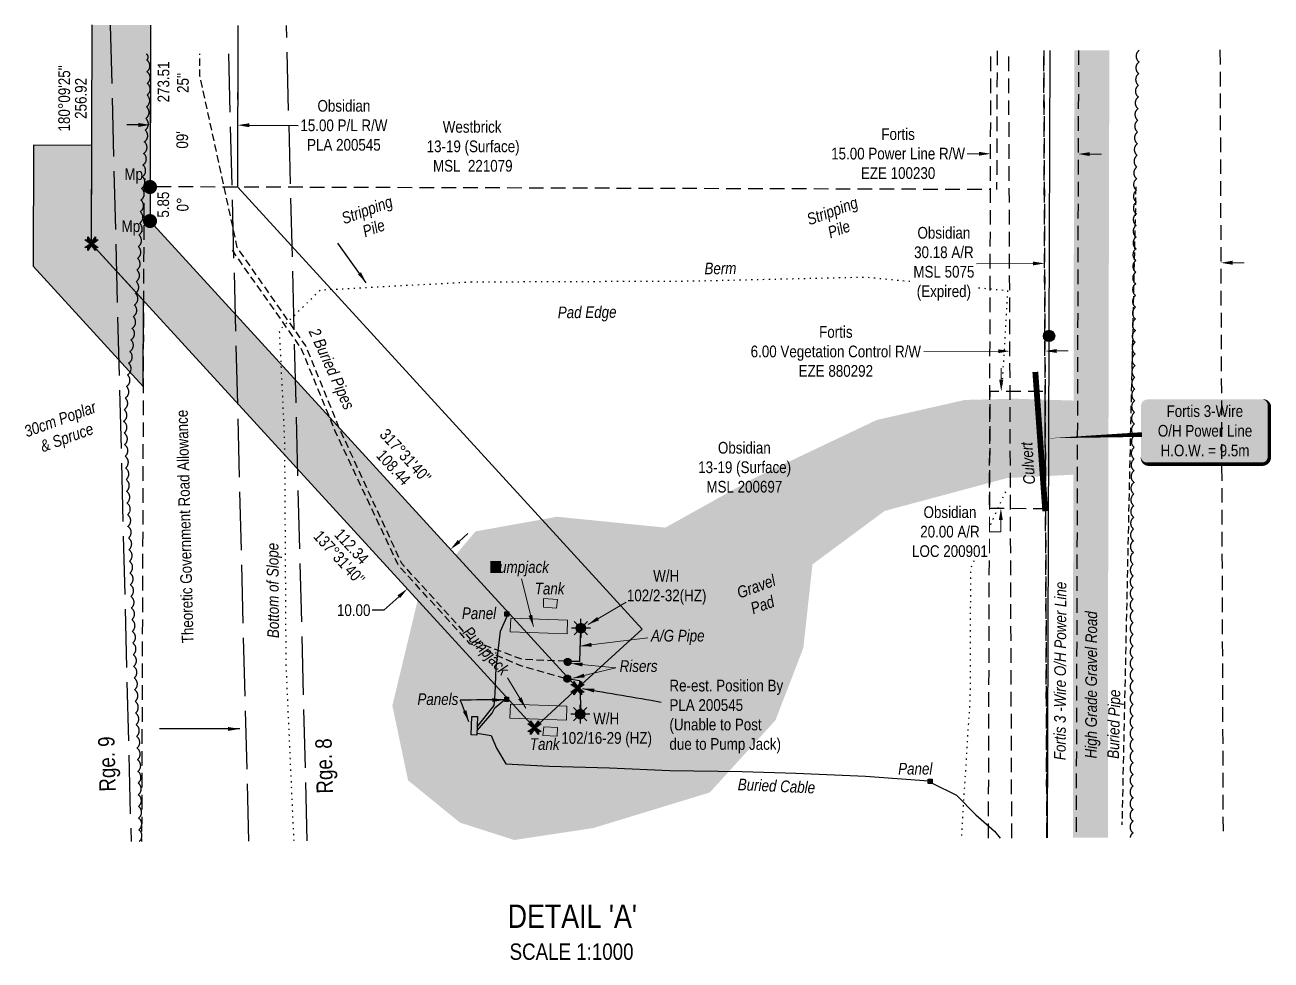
# Model space of a CAD drawing. Extents: x 623176 to 628609, y 5842554 to 5845751.
# Drawn here: x 626706 to 627773, y 5843366 to 5844166 of the extents above; entities that cross this region are included whole.
import ezdxf
from ezdxf.enums import TextEntityAlignment as Align

# ---------------------------------------------------------------- set-up
doc = ezdxf.new("R2010")
doc.units = 0
doc.header["$LTSCALE"] = 5
doc.header["$PDSIZE"] = 0.5
for name, pattern in [('0', [1, 1, 0]), ('foc-ACCESSROAD', [3.75, 2.5, -1.25]), ('foc-FLOWLINE', [3.75, 2.5, -1.25]), ('foc-TOPO', [1, 0.2, -0.8]), ('foc-UNSURVEYED', [12.5, 10, -2.5]), ('POWERLINE5', [7.8, 2.4, -0.6, 0.6, -0.6, 0.6, -0.6, 2.4]), ('UG_PIPE', [1.875, 1.25, -0.625])]:
    doc.linetypes.add(name, pattern=pattern)
doc.layers.get('Defpoints').update_dxf_attribs({"color": 9})
for name, color, linetype in [('AS-CABLE', 224, 'foc-CABLE'), ('AS-PIPE-AG', 44, 'Continuous'), ('AS-PIPE-UG', 44, 'UG_PIPE'), ('AS-PIPE-UG-T', 44, 'Continuous'), ('AS-POWER', 104, 'foc-POWER'), ('AS-POWER-EXISTING', 72, 'POWERLINE5'), ('AS-POWER-T', 104, 'Continuous'), ('AS-ROADS', 254, 'Continuous'), ('AS-SYMBOL', 7, 'Continuous'), ('C-AR', 13, 'foc-ACCESSROAD'), ('C-RW', 13, 'Continuous'), ('C-WS', 13, 'foc-ACCESSROAD'), ('C-WS-S', 13, 'Continuous'), ('CG-NOTES', 7, 'Continuous'), ('D-TXT', 6, 'Continuous'), ('F-EZE', 190, 'foc-FLOWLINE'), ('F-WS', 190, 'foc-ACCESSROAD'), ('L-BD', 7, 'Continuous'), ('L-BD1', 253, 'Continuous'), ('L-MON', 1, 'Continuous'), ('L-ROAD-T', 7, 'Continuous'), ('L-USEC', 7, 'foc-UNSURVEYED'), ('P-PROPOSED', 10, 'Continuous'), ('P-PROPOSED-H', 21, 'Continuous'), ('P-TEMP-H', 41, 'Continuous'), ('P-TEMP_WORKSPACE', 46, 'Continuous'), ('P-TXT', 4, 'Continuous'), ('T-BUSH', 110, '0'), ('T-BUSH-T', 110, 'Continuous'), ('T-GENERAL', 48, 'foc-TOPO'), ('T-LOW-AREA', 48, 'foc-TOPO'), ('T-SLOPE', 48, 'Continuous')]:
    doc.layers.add(name, color=color, linetype=linetype)
for name, color, linetype, lineweight in [('AS-GENERAL', 48, 'Continuous', 18), ('C-AR-T', 13, 'Continuous', 9), ('C-WS-T', 13, 'Continuous', 9), ('F-EZE-T', 190, 'Continuous', 9), ('F-WS-T', 190, 'Continuous', 9), ('T-TEXT', 48, 'Continuous', 18)]:
    doc.layers.add(name, color=color, linetype=linetype, lineweight=lineweight)
doc.styles.add('80', font='ARIALN.TTF', dxfattribs={"height": 10})
doc.styles.add('80CG', font='ARIALN.TTF', dxfattribs={"height": 10})
doc.styles.add('80L', font='ARIALN.TTF', dxfattribs={"height": 10})
doc.styles.add('80LS', font='ARIALNI.TTF', dxfattribs={"height": 10})
doc.styles.add('foc-LtypeFont', font='ARIALN.TTF', dxfattribs={"height": 7.35})
doc.linetypes.add('foc-CABLE', pattern='A,2,-1,["C",foc-LtypeFont,S=0.2,R=0,X=-0.625,Y=-0.75],-1.24,8', length=12.24)
doc.linetypes.add('foc-POWER', pattern='A,6,-1,["P",foc-LtypeFont,S=0.2,R=0,X=-0.625,Y=-0.75],-1.24,4', length=12.24)
doc.dimstyles.new('Compass 5 000', dxfattribs={"dimscale": 5, "dimtxt": 9, "dimasz": 2, "dimexe": 0.2, "dimexo": 0.0625, "dimgap": 0.5, "dimtad": 0, "dimtih": 1, "dimtoh": 1, "dimzin": 0, "dimdsep": 46, "dimtxsty": '80CG', "dimcen": 0.1, "dimse1": 1, "dimse2": 1, "dimclrd": 256, "dimclrt": 256, "dimaunit": 1, "dimadec": 4, "dimazin": 0, "dimtfac": 0.06, "dimtofl": 0, "dimtmove": 0, "dimatfit": 1, "dimfxl": 0.2, "dimtolj": 1, "dimtzin": 0, "dimlwd": -1, "dimarcsym": 0})

# ---------------------------------------------------------------- blocks, each defined once
blk = doc.blocks.new('GAS')
h = blk.add_hatch(color=255)
h.dxf.hatch_style = 1
edge = h.paths.add_edge_path()
edge.add_arc((0, 0), 0.9, 0, 360)
for p, q in [((-0.81, 0), (-1.62, 0)), ((-0.57, 0.57), (-1.14, 1.14)), ((0, 0.81), (0, 1.62)), ((0.57, 0.57), (1.14, 1.14)), ((1.62, 0), (0.81, 0)), ((-0.57, -0.57), (-1.14, -1.14)), ((0, -0.81), (0, -1.62)), ((1.14, -1.14), (0.57, -0.57))]:
    blk.add_line(p, q)
blk.add_circle((0, 0), 0.8)
blk = doc.blocks.new('RISER')
h = blk.add_hatch(color=255)
h.dxf.hatch_style = 1
edge = h.paths.add_edge_path()
edge.add_arc((0, 0), 0.7, 0, 360)
blk.add_hatch(color=48).paths.add_polyline_path([(0.58, -0.15), (-0.58, -0.15, 0.774597)])
at = {"color": 48}
blk.add_line((-0.58, -0.15), (0.58, -0.15), dxfattribs=at)
blk.add_circle((0, 0), 0.6, dxfattribs=at)
blk = doc.blocks.new('*D32')
at = {"layer": 'Defpoints', "color": 0, "transparency": 16777216}
for p in [(627549.3, 5843978.3), (627579.3, 5843978.4), (627579.6, 5843887.2)]:
    blk.add_point(p, dxfattribs=at)
at = {"layer": 'F-EZE-T', "transparency": 16777216}
for p, q in [((627539.6, 5843887.1), (627475.8, 5843886.8)), ((627589.6, 5843887.3), (627599.6, 5843887.3))]:
    blk.add_line(p, q, dxfattribs=at)
for points in [[(627539.6, 5843888.7), (627539.6, 5843885.4), (627549.6, 5843887.1)], [(627589.6, 5843888.9), (627589.6, 5843885.6), (627579.6, 5843887.2)]]:
    blk.add_solid(points, dxfattribs=at)
at = {"layer": 'F-EZE-T', "transparency": 16777216, "insert": (627400.6, 5843886.8), "char_height": 10, "attachment_point": 5, "style": '80CG'}
blk.add_mtext('\\A1;Fortis\\P6.00 Vegetation Control R/W\\PEZE 880292', dxfattribs=at)
blk = doc.blocks.new('*D33')
at = {"layer": 'Defpoints', "color": 0, "transparency": 16777216}
for p in [(627533.1, 5844052.1), (627608, 5844055.8), (627608, 5844051.9)]:
    blk.add_point(p, dxfattribs=at)
at = {"layer": 'F-EZE-T', "transparency": 16777216}
for p, q in [((627523.1, 5844056), (627513.1, 5844056.1)), ((627618, 5844055.8), (627628, 5844055.7))]:
    blk.add_line(p, q, dxfattribs=at)
for points in [[(627523.1, 5844057.7), (627523.1, 5844054.4), (627533.1, 5844056)], [(627618, 5844057.4), (627618, 5844054.1), (627608, 5844055.8)]]:
    blk.add_solid(points, dxfattribs=at)
at = {"layer": 'F-EZE-T', "transparency": 16777216, "insert": (627453.9, 5844056.1), "char_height": 10, "attachment_point": 5, "style": '80CG'}
blk.add_mtext('\\A1;Fortis\\P15.00 Power Line R/W\\PEZE 100230', dxfattribs=at)
blk = doc.blocks.new('POWERPOLE')
h = blk.add_hatch(color=255)
edge = h.paths.add_edge_path()
edge.add_arc((0, 0), 0.96, 0, 360)
at = {"linetype": 'Continuous'}
for p, q in [((0.68, -0.68), (-0.68, 0.68)), ((-0.68, -0.68), (0.68, 0.68))]:
    blk.add_line(p, q, dxfattribs=at)
blk.add_circle((0, 0), 0.96, dxfattribs=at)
blk = doc.blocks.new('*U31')
h = blk.add_hatch(color=255)
edge = h.paths.add_edge_path()
edge.add_line((-49, -28.5), (49, -28.5))
edge.add_arc((49, -22.5), 6, 270, 360)
edge.add_line((55, -22.5), (55, 21))
edge.add_arc((49, 21), 6, 0, 90)
edge.add_line((49, 27), (-49, 27))
edge.add_arc((-49, 21), 6, 90, 180)
edge.add_line((-55, 21), (-55, -22.5))
edge.add_arc((-49, -22.5), 6, 180, 270)
at = {"color": 104, "flags": 128}
blk.add_lwpolyline([(-49, -28.5, 3, 3, 0), (49, -28.5, 3, 3, 0.414214), (55, -22.5, 3, 3, 0), (55, 21, 3, 0, 0.414214), (49, 27, 0, 0, 0), (-49, 27, 0, 0, 0.414214), (-55, 21, 0, 0, 0), (-55, -22.5, 0, 3, 0.414214)], format="xyseb", close=True, dxfattribs=at)
at = {"color": 104, "style": '80'}
blk.add_attdef('ENTER_TEXT_001', (-26.8, -4.9), '', height=10, dxfattribs=at)
blk = doc.blocks.new('*D34')
at = {"layer": 'C-AR-T', "transparency": 16777216}
for p, q in [((627542.2, 5843862.6), (627542.2, 5843872.6)), ((627541.8, 5843742.6), (627541.8, 5843732.6)), ((627541.8, 5843732.6), (627531.8, 5843732.6))]:
    blk.add_line(p, q, dxfattribs=at)
for points in [[(627540.5, 5843862.6), (627543.9, 5843862.6), (627542.2, 5843852.6)], [(627540.2, 5843742.7), (627543.5, 5843742.6), (627541.9, 5843752.6)]]:
    blk.add_solid(points, dxfattribs=at)
at = {"layer": 'Defpoints', "color": 0, "transparency": 16777216}
for p in [(627542.2, 5843852.6), (627643.6, 5843852.3), (627643.3, 5843752.3)]:
    blk.add_point(p, dxfattribs=at)
at = {"layer": 'C-AR-T', "transparency": 16777216, "insert": (627498.3, 5843732.6), "char_height": 10, "attachment_point": 5, "style": '80CG', "bg_fill": 3, "box_fill_scale": 1.1, "bg_fill_color": 256, "bg_fill_true_color": 13158600, "bg_fill_transparency": 0}
blk.add_mtext('\\A1;Obsidian\\P20.00 A/R\\PLOC 200901', dxfattribs=at)
blk = doc.blocks.new('*D35')
at = {"layer": 'C-WS-S', "transparency": 16777216}
for p, q in [((626803.6, 5844080.7), (626793.6, 5844080.7)), ((626898.5, 5844080.4), (626940.4, 5844080.3))]:
    blk.add_line(p, q, dxfattribs=at)
for points in [[(626803.6, 5844082.4), (626803.6, 5844079), (626813.6, 5844080.7)], [(626898.5, 5844082.1), (626898.5, 5844078.8), (626888.5, 5844080.5)]]:
    blk.add_solid(points, dxfattribs=at)
at = {"layer": 'Defpoints', "color": 0, "transparency": 16777216}
for p in [(626813.7, 5844127.2), (626888.7, 5844127), (626888.5, 5844080.5)]:
    blk.add_point(p, dxfattribs=at)
at = {"layer": 'C-WS-S', "transparency": 16777216, "insert": (626979.5, 5844080.3), "char_height": 10, "attachment_point": 5, "style": '80CG'}
blk.add_mtext('\\A1;Obsidian\\P15.00 P/L R/W\\PPLA 200545', dxfattribs=at)
blk = doc.blocks.new('fdia')
at = {"color": 255, "const_width": 1}
blk.add_lwpolyline([(-0.5, 0, 1), (0.5, 0, 1)], format="xyb", close=True, dxfattribs=at)
blk = doc.blocks.new('Fdiaa')
blk.add_blockref('fdia', (0, 0))
blk = doc.blocks.new('fdib')
at = {"color": 1, "const_width": 1.6}
blk.add_lwpolyline([(-0.4, 0, 1), (0.4, 0, 1)], format="xyb", close=True, dxfattribs=at)
at = {"color": 1}
blk.add_circle((0, 0), 0.8, dxfattribs=at)
blk = doc.blocks.new('Fdibb')
blk.add_blockref('fdib', (0, 0))
blk = doc.blocks.new('fdicc')
for name in ['Fdibb', 'Fdiaa']:
    blk.add_blockref(name, (0, 0))
blk = doc.blocks.new('FDI')
blk.add_blockref('fdicc', (0, 0))
blk = doc.blocks.new('*D48')
at = {"layer": 'Defpoints', "color": 0, "transparency": 16777216}
for p in [(627029.4, 5843762.7), (626992.5, 5843728.9), (627033.9, 5843683.8)]:
    blk.add_point(p, dxfattribs=at)
at = {"layer": 'P-TXT', "transparency": 16777216}
for p, q in [((627078.1, 5843724.3), (627085.5, 5843731)), ((627026.5, 5843677), (627013.8, 5843665.4)), ((627013.8, 5843665.4), (627003.8, 5843665.4))]:
    blk.add_line(p, q, dxfattribs=at)
for points in [[(627077, 5843725.5), (627079.2, 5843723), (627070.7, 5843717.5)], [(627025.4, 5843678.2), (627027.6, 5843675.8), (627033.9, 5843683.8)]]:
    blk.add_solid(points, dxfattribs=at)
at = {"layer": 'P-TXT', "transparency": 16777216, "insert": (626987.9, 5843665.4), "char_height": 10, "attachment_point": 5, "style": '80CG'}
blk.add_mtext('\\A1;10.00', dxfattribs=at)
blk = doc.blocks.new('TEMP')
h = blk.add_hatch(color=255)
h.dxf.hatch_style = 1
h.paths.add_polyline_path([(0, 0.25), (-0.67, 1.15), (-0.67, 0.67), (-1.15, 0.67), (-0.25, 0), (-1.15, -0.67), (-0.67, -0.67), (-0.67, -1.15), (0, -0.25), (0.67, -1.15), (0.67, -0.67), (1.15, -0.67), (0.25, 0), (1.15, 0.67), (0.67, 0.67), (0.67, 1.15)])
h.paths.add_polyline_path([(0.57, 0.85), (0.57, 0.57), (0.85, 0.57), (0.08, 0), (0.85, -0.57), (0.57, -0.57), (0.57, -0.85), (0, -0.08), (-0.57, -0.85), (-0.57, -0.57), (-0.85, -0.57), (-0.08, 0), (-0.85, 0.57), (-0.57, 0.57), (-0.57, 0.85), (0, 0.08)], flags=16)
h = blk.add_hatch(color=1)
h.dxf.hatch_style = 1
h.paths.add_polyline_path([(0, 0.08), (-0.57, 0.85), (-0.57, 0.57), (-0.85, 0.57), (-0.08, 0), (-0.85, -0.57), (-0.57, -0.57), (-0.57, -0.85), (0, -0.08), (0.57, -0.85), (0.57, -0.57), (0.85, -0.57), (0.08, 0), (0.85, 0.57), (0.57, 0.57), (0.57, 0.85)])
at = {"color": 1}
for p, q in [((-0.08, 0), (0.08, 0)), ((0, 0.08), (0, -0.08))]:
    blk.add_line(p, q, dxfattribs=at)
at = {"color": 255, "flags": 128}
blk.add_lwpolyline([(-0.25, 0), (-1.15, 0.67), (-0.67, 0.67), (-0.67, 1.15), (0, 0.25), (0.67, 1.15), (0.67, 0.67), (1.15, 0.67), (0.25, 0), (1.15, -0.67), (0.67, -0.67), (0.67, -1.15), (0, -0.25), (-0.67, -1.15), (-0.67, -0.67), (-1.15, -0.67)], close=True, dxfattribs=at)
at = {"color": 1, "flags": 128}
blk.add_lwpolyline([(-0.08, 0), (-0.85, 0.57), (-0.57, 0.57), (-0.57, 0.85), (0, 0.08), (0.57, 0.85), (0.57, 0.57), (0.85, 0.57), (0.08, 0), (0.85, -0.57), (0.57, -0.57), (0.57, -0.85), (0, -0.08), (-0.57, -0.85), (-0.57, -0.57), (-0.85, -0.57)], close=True, dxfattribs=at)
blk = doc.blocks.new('*D52')
at = {"layer": 'C-AR-T', "transparency": 16777216}
for p, q in [((627740.2, 5843962.8), (627750.2, 5843962.8)), ((627569.3, 5843962.1), (627521, 5843961.9))]:
    blk.add_line(p, q, dxfattribs=at)
for points in [[(627569.3, 5843963.8), (627569.3, 5843960.5), (627579.3, 5843962.2)], [(627740.2, 5843964.5), (627740.2, 5843961.1), (627730.2, 5843962.7)]]:
    blk.add_solid(points, dxfattribs=at)
at = {"layer": 'Defpoints', "color": 0, "transparency": 16777216}
for p in [(627579.3, 5843962.2), (627580.6, 5843624.4), (627731.5, 5843624.9)]:
    blk.add_point(p, dxfattribs=at)
at = {"layer": 'C-AR-T', "transparency": 16777216, "insert": (627493.1, 5843961.9), "char_height": 10, "attachment_point": 5, "style": '80CG', "bg_fill": 3, "box_fill_scale": 1.1, "bg_fill_color": 256, "bg_fill_true_color": 13158600, "bg_fill_transparency": 0}
blk.add_mtext('\\A1;Obsidian\\P30.18 A/R\\PMSL 5075\\P(Expired)', dxfattribs=at)

msp = doc.modelspace()

# ---------------------------------------------------------------- hatches: boundary and pattern name
at = {"layer": 'AS-POWER'}
h = msp.add_hatch(color=256, dxfattribs=at)
h.dxf.hatch_style = 1
h.paths.add_polyline_path([(627117.282, 5843664.096), (627120.607, 5843664.096), (627120.607, 5843660.436), (627117.282, 5843660.436)])
h = msp.add_hatch(color=256, dxfattribs=at)
h.dxf.hatch_style = 1
h.paths.add_polyline_path([(627117.148, 5843590.931), (627120.473, 5843590.931), (627120.473, 5843587.271), (627117.148, 5843587.271)])
h = msp.add_hatch(color=256, dxfattribs=at)
h.dxf.hatch_style = 1
h.paths.add_polyline_path([(627088.407, 5843558.671), (627088.902, 5843574.506), (627093.898, 5843574.35), (627093.403, 5843558.515)])
h = msp.add_hatch(color=256, dxfattribs=at)
h.dxf.hatch_style = 1
h.paths.add_polyline_path([(627479.724, 5843520.889), (627483.049, 5843520.889), (627483.049, 5843517.229), (627479.724, 5843517.229)])
at = {"layer": 'AS-ROADS'}
h = msp.add_hatch(color=256, dxfattribs=at)
h.dxf.hatch_style = 1
h.paths.add_polyline_path([(627605.665, 5843844.784), (627554.032, 5843846.408), (627510.987, 5843845.368), (627435.669, 5843828.244), (627330.502, 5843778.327), (627254.68, 5843736.133), (627162.038, 5843745.409), (627092.223, 5843732.909), (627042.681, 5843674.075), (627021.009, 5843583.708), (627034.414, 5843519.836), (627078.808, 5843483.684), (627125.296, 5843468.799), (627192.757, 5843478.965), (627292.736, 5843509.444), (627348.961, 5843571.352), (627372.802, 5843633.155), (627380.594, 5843704.639), (627442.372, 5843750.382), (627547.114, 5843778.502), (627606.152, 5843781.512)])
at = {"layer": 'P-PROPOSED-H'}
h = msp.add_hatch(color=256, dxfattribs=at)
h.dxf.hatch_style = 1
h.paths.add_polyline_path([(626814.025, 5844166.083), (626813.567, 5843998.44), (627179.548, 5843598.657), (627142.681, 5843564.907), (626763.532, 5843979.075), (626764.044, 5844166.272)])
at = {"layer": 'P-TEMP-H'}
h = msp.add_hatch(color=256, dxfattribs=at)
h.dxf.hatch_style = 1
h.paths.add_polyline_path([(626807.96, 5843930.543), (626763.532, 5843979.075), (626763.762, 5844063.224), (626713.78, 5844063.36), (626713.497, 5843959.71), (626807.7, 5843856.806)])

# ---------------------------------------------------------------- linework, layer by layer
at = {"layer": 'AS-CABLE', "flags": 128}
for points in [[(627093.624, 5843565.591), (627108.098, 5843583.985), (627109.018, 5843594.195), (627109.863, 5843616.095), (627113.503, 5843647.36), (627119.207, 5843660.436)], [(627093.53, 5843562.555), (627106.448, 5843577.3), (627108.833, 5843581.94), (627117.148, 5843588.945)], [(627093.46, 5843560.338), (627105.488, 5843558.295), (627110.038, 5843547.245), (627118.163, 5843533.845), (627155.118, 5843532.07), (627206.903, 5843530.46), (627258.498, 5843528.235), (627320.458, 5843527.49), (627366.313, 5843525.865), (627425.883, 5843523.49), (627480.313, 5843519.475)], [(627482.963, 5843517.355), (627503.778, 5843507.26), (627520.503, 5843490.385), (627536.403, 5843476.335), (627541.192, 5843470.433)]]:
    msp.add_lwpolyline(points, dxfattribs=at)
at = {"layer": 'AS-GENERAL', "const_width": 4.998, "flags": 128}
msp.add_lwpolyline([(627571.383, 5843869.31), (627579.903, 5843750.115)], dxfattribs=at)
at = {"layer": 'AS-GENERAL', "flags": 128}
for points in [[(627150.278, 5843675.335), (627150.333, 5843667.98), (627161.363, 5843667.05), (627162.463, 5843674.54)], [(627170.833, 5843656.99), (627122.378, 5843658.68), (627121.873, 5843646.805), (627170.568, 5843645.16)], [(627122.043, 5843585.06), (627121.538, 5843573.12), (627170.163, 5843571.27), (627170.423, 5843583.285)], [(627162.388, 5843564.95), (627161.978, 5843557.615), (627149.933, 5843558.3), (627150.528, 5843565.535)]]:
    msp.add_lwpolyline(points, close=True, dxfattribs=at)
at = {"layer": 'AS-PIPE-AG', "flags": 128}
for points in [[(627181.953, 5843649.17), (627181.263, 5843621.575), (627172.133, 5843621.455)], [(627170.748, 5843606.875), (627181.268, 5843605.23), (627182.333, 5843578.435), (627182.743, 5843577.745)]]:
    msp.add_lwpolyline(points, dxfattribs=at)
at = {"layer": 'AS-PIPE-UG', "flags": 128}
for points in [[(627657.399, 5844027.832), (627652.251, 5843795.336), (627645.489, 5843481.844)], [(627168.933, 5843607.085), (627130.853, 5843617.825), (627087.413, 5843636.735), (627026.238, 5843703.67), (626972.123, 5843818.59), (626942.838, 5843889.805), (626884.058, 5843973.45)]]:
    msp.add_lwpolyline(points, dxfattribs=at)
at = {"layer": 'AS-POWER', "flags": 128}
msp.add_lwpolyline([(627581.861, 5843470.592), (627583.133, 5843900.15), (627584.002, 5844144.393)], dxfattribs=at)
at = {"layer": 'AS-POWER'}
for points in [[(627117.282, 5843664.096), (627120.607, 5843664.096), (627120.607, 5843660.436), (627117.282, 5843660.436)], [(627117.148, 5843590.931), (627120.473, 5843590.931), (627120.473, 5843587.271), (627117.148, 5843587.271)], [(627479.724, 5843520.889), (627483.049, 5843520.889), (627483.049, 5843517.229), (627479.724, 5843517.229)]]:
    msp.add_lwpolyline(points, close=True, dxfattribs=at)
at = {"layer": 'AS-POWER', "flags": 128}
msp.add_lwpolyline([(627088.407, 5843558.671), (627088.902, 5843574.506), (627093.898, 5843574.35), (627093.403, 5843558.515)], close=True, dxfattribs=at)
at = {"layer": 'AS-ROADS', "const_width": 29.978, "flags": 128}
msp.add_lwpolyline([(627618.475, 5843470.871), (627618.473, 5843575.87), (627619.508, 5844055.102), (627619.801, 5844144.533)], dxfattribs=at)
at = {"layer": 'C-AR'}
for points in [[(627581.245, 5843470.589), (627578.607, 5844144.372)], [(627729.451, 5844144.962), (627732.089, 5843471.18)]]:
    msp.add_lwpolyline(points, dxfattribs=at)
at = {"layer": 'C-WS', "flags": 128}
msp.add_lwpolyline([(627531.299, 5843470.394), (627532.972, 5844025.392), (626808.303, 5844027.75), (626806.328, 5843467.555)], dxfattribs=at)
msp.add_lwpolyline([(627532.158, 5843752.675), (627580.141, 5843752.532), (627579.749, 5843852.497), (627532.451, 5843852.638)], close=True, dxfattribs=at)
at = {"layer": 'F-EZE'}
for points in [[(627531.299, 5843470.394), (627533.33, 5844144.195)], [(627551.256, 5843470.472), (627548.618, 5844144.254)], [(627578.607, 5844144.372), (627581.245, 5843470.589)], [(627608.304, 5844144.488), (627606.273, 5843470.687)]]:
    msp.add_lwpolyline(points, dxfattribs=at)
at = {"layer": 'F-WS', "flags": 128}
for points in [[(627538.628, 5844144.215), (627538.253, 5844025.375)], [(626888.613, 5844027.535), (626888.962, 5844141.672)]]:
    msp.add_lwpolyline(points, dxfattribs=at)
at = {"layer": 'L-USEC', "flags": 128}
for points in [[(626779.454, 5844166.099), (626797.275, 5843467.52)], [(626948.138, 5843468.111), (626930.34, 5844165.684)], [(626880.659, 5844141.639), (626897.846, 5843467.914)]]:
    msp.add_lwpolyline(points, dxfattribs=at)
at = {"layer": 'P-TEMP_WORKSPACE', "flags": 128}
msp.add_lwpolyline([(626807.96, 5843930.543), (626763.532, 5843979.075), (626763.762, 5844063.224), (626713.78, 5844063.36), (626713.497, 5843959.71), (626807.7, 5843856.806)], close=True, dxfattribs=at)
at = {"layer": 'T-BUSH', "flags": 128}
for points in [[(627660.345, 5844144.621, 0.52056705), (627660.149, 5844134.627, 0.52056705), (627659.952, 5844124.632, 0.52056705), (627659.756, 5844114.638, 0.52056705), (627659.559, 5844104.643, 0.52056705), (627659.363, 5844094.649, 0.52056705), (627659.166, 5844084.654, 0.52056705), (627658.97, 5844074.66, 0.52056705), (627658.773, 5844064.666, 0.52056705), (627658.576, 5844054.671, 0.52056705), (627658.38, 5844044.677, 0.52056705), (627658.183, 5844034.682, 0.52056705), (627658.015, 5844024.687, 0.52056705), (627657.929, 5844014.691, 0.52056705), (627657.843, 5844004.695, 0.52056705), (627657.757, 5843994.699, 0.52056705), (627657.671, 5843984.703, 0.52056705), (627657.585, 5843974.707, 0.52056705), (627657.499, 5843964.711, 0.52056705), (627657.413, 5843954.715, 0.52056705), (627657.327, 5843944.719, 0.52056705), (627657.241, 5843934.723, 0.52056705), (627657.155, 5843924.727, 0.52056705), (627657.069, 5843914.731, 0.52056705), (627656.983, 5843904.735, 0.52056705), (627656.897, 5843894.739, 0.52056705), (627656.811, 5843884.743, 0.52056705), (627656.725, 5843874.747, 0.52056705), (627656.639, 5843864.751, 0.52056705), (627656.553, 5843854.755, 0.52056705), (627656.467, 5843844.759, 0.52056705), (627656.381, 5843834.763, 0.52056705), (627656.295, 5843824.767, 0.52056705), (627656.209, 5843814.771, 0.52056705), (627656.123, 5843804.775, 0.52056705), (627656.037, 5843794.779, 0.52056705), (627655.95, 5843784.783, 0.52056705), (627655.864, 5843774.787, 0.52056705), (627655.778, 5843764.791, 0.52056705), (627655.692, 5843754.795, 0.52056705), (627655.606, 5843744.799, 0.52056705), (627655.52, 5843734.803, 0.52056705), (627655.434, 5843724.807, 0.52056705), (627655.348, 5843714.811, 0.52056705), (627655.262, 5843704.815, 0.52056705), (627655.176, 5843694.819, 0.52056705), (627655.153, 5843684.822, 0.52056705), (627655.147, 5843674.826, 0.52056705), (627655.142, 5843664.83, 0.52056705), (627655.136, 5843654.833, 0.52056705), (627655.131, 5843644.837, 0.52056705), (627655.125, 5843634.84, 0.52056705), (627655.12, 5843624.844, 0.52056705), (627655.114, 5843614.848, 0.52056705), (627655.109, 5843604.851, 0.52056705), (627655.103, 5843594.855, 0.52056705), (627655.098, 5843584.858, 0.52056705), (627655.092, 5843574.862, 0.52056705), (627655.086, 5843564.866, 0.52056705), (627655.081, 5843554.869, 0.52056705), (627655.075, 5843544.873, 0.52056705), (627655.07, 5843534.877, 0.52056705), (627655.064, 5843524.88, 0.52056705), (627655.059, 5843514.884, 0.52056705), (627655.053, 5843504.887, 0.52056705), (627655.048, 5843494.891, 0.52056705), (627655.042, 5843484.895, 0.52056705), (627655.037, 5843474.898, 0.20291582), (627652.51, 5843470.868, 0.20291582)], [(626804.115, 5843467.509, 0.52056705), (626803.95, 5843477.504, 0.52056705), (626803.784, 5843487.499, 0.52056705), (626803.619, 5843497.494, 0.52056705), (626803.453, 5843507.489, 0.52056705), (626803.287, 5843517.484, 0.52056705), (626803.122, 5843527.479, 0.52056705), (626802.761, 5843537.468, 0.52056705), (626802.354, 5843547.456, 0.52056705), (626801.947, 5843557.445, 0.52056705), (626801.54, 5843567.433, 0.52056705), (626801.133, 5843577.421, 0.52056705), (626800.727, 5843587.409, 0.52056705), (626800.32, 5843597.397, 0.52056705), (626799.913, 5843607.385, 0.52056705), (626799.506, 5843617.373, 0.52056705), (626799.099, 5843627.361, 0.52056705), (626798.692, 5843637.349, 0.52056705), (626798.286, 5843647.338, 0.52056705), (626797.879, 5843657.326, 0.52056705), (626797.472, 5843667.314, 0.52056705), (626797.065, 5843677.302, 0.52056705), (626796.658, 5843687.29, 0.52056705), (626796.251, 5843697.278, 0.52056705), (626795.844, 5843707.266, 0.52056705), (626795.438, 5843717.254, 0.52056705), (626795.031, 5843727.242, 0.52056705), (626794.624, 5843737.23, 0.52056705), (626794.217, 5843747.219, 0.52056705), (626793.81, 5843757.207, 0.52056705), (626793.403, 5843767.195, 0.52056705), (626792.997, 5843777.183, 0.52056705), (626792.59, 5843787.171, 0.52056705), (626792.183, 5843797.159, 0.52056705), (626791.776, 5843807.147, 0.52056705), (626791.369, 5843817.135, 0.52056705), (626790.962, 5843827.123, 0.52056705), (626791.333, 5843837.089, 0.52056705), (626792.306, 5843847.038, 0.52056705), (626793.28, 5843856.987, 0.52056705), (626794.253, 5843866.936, 0.52056705), (626795.227, 5843876.885, 0.52056705), (626796.2, 5843886.834, 0.52056705), (626797.174, 5843896.783, 0.52056705), (626798.148, 5843906.732, 0.52056705), (626799.121, 5843916.68, 0.52056705), (626800.095, 5843926.629, 0.52056705), (626801.014, 5843936.582, 0.52056705), (626801.603, 5843946.561, 0.52056705), (626802.192, 5843956.54, 0.52056705), (626802.781, 5843966.519, 0.52056705), (626803.369, 5843976.499, 0.52056705), (626803.958, 5843986.478, 0.52056705), (626804.547, 5843996.457, 0.52056705), (626805.135, 5844006.436, 0.52056705), (626805.724, 5844016.415, 0.52056705), (626806.313, 5844026.394, 0.52056705), (626806.901, 5844036.373, 0.52056705), (626807.49, 5844046.352, 0.52056705), (626808.079, 5844056.331, 0.52056705), (626808.667, 5844066.31, 0.52056705), (626809.256, 5844076.289, 0.52056705), (626809.845, 5844086.268, 0.52056705), (626810.434, 5844096.247, 0.52056705), (626811.022, 5844106.226, 0.52056705), (626811.157, 5844116.214, 0.52056705), (626810.946, 5844126.208, 0.52056705), (626810.734, 5844136.202, 0.52056705), (626810.625, 5844141.313, 0.52056705)]]:
    msp.add_lwpolyline(points, format="xyb", dxfattribs=at)
at = {"layer": 'T-GENERAL', "flags": 128}
for points in [[(627088.275, 5843946.402), (627277.836, 5843947.181), (627426.153, 5843950.565), (627547.574, 5843939.004), (627542.866, 5843858.843)], [(627545.7, 5843766.846), (627515.865, 5843701.175), (627515.436, 5843590.5), (627507.992, 5843471.694)]]:
    msp.add_lwpolyline(points, dxfattribs=at)
at = {"layer": 'T-LOW-AREA', "flags": 128}
msp.add_lwpolyline([(626936.797, 5843468.066), (626930.123, 5843618.31), (626928.918, 5843810.245), (626924.428, 5843905.24), (626959.283, 5843939.52), (627088.275, 5843946.402)], dxfattribs=at)

# ---------------------------------------------------------------- block references
at = {"layer": 'AS-POWER-EXISTING', "xscale": 4.998194600000058, "yscale": 4.998194600000058, "zscale": 25.00000000000042}
msp.add_blockref('POWERPOLE', (627583.133, 5843900.15), dxfattribs=at)
at = {"layer": 'AS-POWER-T'}
ref = msp.add_blockref('*U31', (627716.7, 5843818.92), dxfattribs=dict(at, xscale=0.99963892, yscale=0.99963892, zscale=0.99963892))
ref.add_attrib('ENTER_TEXT_001', 'Fortis 3-Wire', (627683.703, 5843830.824), dxfattribs={"layer": '0', "color": 104, "height": 9.99639, "style": '80'})
ref.add_attrib('ENTER_TEXT_002', 'O/H Power Line', (627676.244, 5843813.986), dxfattribs={"layer": '0', "color": 104, "height": 9.99639, "style": '80'})
ref.add_attrib('ENTER_TEXT_003', 'H.O.W. = 9.5m', (627678.599, 5843797.148), dxfattribs={"layer": '0', "color": 104, "height": 9.99639, "style": '80'})
at = {"layer": 'AS-SYMBOL', "xscale": 5.000000000000091, "yscale": 5.000000000000091, "zscale": 25.00000000000042}
for p in [(627171.053, 5843621.17), (627170.738, 5843606.875)]:
    msp.add_blockref('RISER', p, dxfattribs=at)
at = {"layer": 'C-WS-S', "xscale": 5.000000000000091, "yscale": 5.000000000000091, "zscale": 25.00000000000042}
for p in [(627182.423, 5843650.02), (627181.823, 5843576.45)]:
    msp.add_blockref('GAS', p, dxfattribs=at)
at = {"layer": 'L-MON'}
for name, p, xscale, yscale, zscale in [('FDI', (626813.573, 5844027.575), 4.998194600000023, 4.998194600000023, 4.998194600000023), ('FDI', (626813.543, 5843998.44), 4.998194600000023, 4.998194600000023, 4.998194600000023), ('TEMP', (626763.532, 5843979.075), 4.998194600000017, 4.998194600000017, 4.998194600000017), ('TEMP', (627179.548, 5843598.657), 4.998194600000017, 4.998194600000017, 4.998194600000017), ('TEMP', (627142.681, 5843564.907), 4.998194600000017, 4.998194600000017, 4.998194600000017)]:
    msp.add_blockref(name, p, dxfattribs=dict(at, xscale=xscale, yscale=yscale, zscale=zscale))

# ---------------------------------------------------------------- texts
at = {"layer": 'AS-CABLE', "insert": (627316.951, 5843521.453), "char_height": 9.99639, "attachment_point": 1, "rotation": 357.530688, "style": '80L'}
msp.add_mtext_dynamic_manual_height_columns('{\\fArial Narrow|b0|i1|c0|p34;Buried Cable}', width=66.01067, gutter_width=49.982, heights=[0], dxfattribs=at)
at = {"layer": 'AS-PIPE-UG-T', "char_height": 9.99639, "attachment_point": 1, "style": '80L'}
for s, width, insert, rotation in [('{\\fArial Narrow|b0|i1|c0|p34;2 Buried Pipes}', 74.55465, (626958.267, 5843907.993), 294.497538), ('{\\fArial Narrow|b0|i1|c0|p34;Buried Pipe}', 59.01456, (627632.938, 5843538.412), 88.833676)]:
    msp.add_mtext_dynamic_manual_height_columns(s, width=width, gutter_width=49.982, heights=[0], dxfattribs=dict(at, insert=insert, rotation=rotation))
at = {"layer": 'AS-POWER', "insert": (627587.296, 5843536.808), "char_height": 9.99639, "attachment_point": 1, "rotation": 89.757773, "style": '80L'}
msp.add_mtext_dynamic_manual_height_columns('\\pi0.32614;{\\fArial Narrow|b0|i1|c0|p34;Fortis 3 -Wire O/H Power Line}', width=152.54149, gutter_width=49.982, heights=[0], dxfattribs=at)
at = {"layer": 'AS-POWER', "char_height": 9.99639, "attachment_point": 1, "style": '80L'}
for s, insert in [('{\\fArial Narrow|b0|i1|c0|p34;Panel}', (627080.513, 5843667.796)), ('{\\fArial Narrow|b0|i1|c0|p34;Panels}', (627042.428, 5843594.351)), ('{\\fArial Narrow|b0|i1|c0|p34;Panel}', (627453.959, 5843534.814))]:
    msp.add_mtext_dynamic_manual_height_columns(s, width=9.16008, gutter_width=49.982, heights=[0], dxfattribs=dict(at, insert=insert))
at = {"layer": 'C-WS-T', "char_height": 9.99639, "attachment_point": 1, "style": '80L'}
for s, width, insert in [('\\pi19.48;Obsidian\\P\\pi2.569;13-19 (Surface)\\P\\pi9.6162;MSL 200697', 82.77707, (627280.2, 5843809.446)), ('\\pi7.9291;W/H\\P\\pi-14.583;102/2-32(HZ)', 37.00341, (627236.322, 5843699.751)), ('\\pi34.369;W/H\\P\\pi7.0796;102/16-29 (HZ)', 89.8822, (627158.532, 5843577.789))]:
    msp.add_mtext_dynamic_manual_height_columns(s, width=width, gutter_width=49.982, heights=[0], dxfattribs=dict(at, insert=insert))
at = {"layer": 'CG-NOTES', "color": 3, "insert": (627092.705, 5843413.591), "char_height": 20, "width": 161.8615, "attachment_point": 1, "style": '80CG'}
msp.add_mtext("\\pi27.036;DETAIL 'A'\\P\\pi28.641;{\\H0.7x;SCALE 1:1000}", dxfattribs=at)
at = {"layer": 'D-TXT', "color": 3, "char_height": 13.9949, "attachment_point": 1, "rotation": 91.461111, "style": '80L'}
for s, width, insert in [('Rge. 9', 73.72862, (626770.224, 5843510.004)), ('Rge. 8', 63.83803, (626956.147, 5843508.346))]:
    msp.add_mtext_dynamic_manual_height_columns(s, width=width, gutter_width=47.483, heights=[0], dxfattribs=dict(at, insert=insert))
at = {"layer": 'L-BD', "insert": (626819.787, 5844000.787), "char_height": 9.99639, "width": 22.50473, "attachment_point": 1, "rotation": 89.842419, "style": '80L'}
msp.add_mtext('\\pi0.57409;5.85\\P\\pi5.9678;0°', dxfattribs=at)
at = {"layer": 'L-BD1', "style": '80L'}
for s, height, p in [("180°09'25''", 9.99639, (626740.066, 5844103.452)), ('256.92', 9.9964, (626754.311, 5844103.413))]:
    msp.add_text(s, height=height, rotation=89.8424, dxfattribs=at).set_placement(p, align=Align.MIDDLE)
at = {"layer": 'L-MON', "attachment_point": 1, "style": '80L'}
for s, width, insert, char_height in [('Mp.', 15.52954, (626791.618, 5844043.573), 10), ('Mp.', 15.52954, (626789.18, 5843999.034), 10), ('Re-est. Position By PLA 200545\\P(Unable to Post due to Pump Jack)', 98.8608, (627258.172, 5843605.954), 9.99639)]:
    msp.add_mtext_dynamic_manual_height_columns(s, width=width, gutter_width=49.982, heights=[0], dxfattribs=dict(at, insert=insert, char_height=char_height))
at = {"layer": 'T-BUSH-T', "insert": (626734.878, 5843833.64), "char_height": 9.99639, "width": 65.38334, "attachment_point": 2, "rotation": 20, "style": '80LS'}
msp.add_mtext('30cm Poplar\\P& Spruce', dxfattribs=at)
at = {"layer": 'T-TEXT', "char_height": 9.99639, "attachment_point": 1, "style": '80L'}
for s, width, insert, rotation in [('\\pi2.7741;{\\fArial Narrow|b0|i1|c0|p34;Stripping\\P\\pi15.825;Pile}', 49.90462, (626973.714, 5844004.064), 20), ('\\pi2.7741;{\\fArial Narrow|b0|i1|c0|p34;Stripping\\P\\pi15.825;Pile}', 49.90462, (627371.999, 5844003.183), 20), ('{\\fArial Narrow|b0|i1|c0|p34;Berm}', 49.90462, (627288.098, 5843962.856), 0.5034), ('{\\fArial Narrow|b0|i1|c0|p34;Pad Edge}', 49.90462, (627162.523, 5843925.249), 0.5034), ('\\pt39.986;{\\fArial Narrow|b0|i1|c0|p34;Bottom of Slope}', 81.30528, (626913.931, 5843641.551), 90.359708), ('\\pi0.60572;{\\fArial Narrow|b0|i1|c0|p34;Gravel\\P\\pi6.9677;Pad}', 34.3168, (627314.231, 5843684.509), 20), ('{\\fArial Narrow|b0|i1|c0|p34;High Grade Gravel Road}', 126.69135, (627614.009, 5843538.557), 89.876303)]:
    msp.add_mtext_dynamic_manual_height_columns(s, width=width, gutter_width=49.982, heights=[0], dxfattribs=dict(at, insert=insert, rotation=rotation))
at = {"layer": 'T-TEXT', "insert": (627104.722, 5843707.408), "char_height": 9.99639, "attachment_point": 1, "style": '80L', "bg_fill": 1, "box_fill_scale": 1, "bg_fill_color": 254, "bg_fill_transparency": 0}
msp.add_mtext_dynamic_manual_height_columns('{\\fArial Narrow|b0|i1|c0|p34;Pumpjack}', width=9.16008, gutter_width=49.982, heights=[0], dxfattribs=at)
at = {"layer": 'T-TEXT', "char_height": 9.99639, "attachment_point": 1, "style": '80L'}
for s, width, insert in [('{\\fArial Narrow|b0|i1|c0|p34;Tank}', 9.16008, (627142.872, 5843688.918)), ('{\\fArial Narrow|b0|i1|c0|p34;A/G Pipe}', 47.15652, (627242.386, 5843648.649)), ('{\\fArial Narrow|b0|i1|c0|p34;Risers}', 47.15652, (627215.548, 5843622.638)), ('{\\fArial Narrow|b0|i1|c0|p34;Tank}', 9.16008, (627138.669, 5843555.937))]:
    msp.add_mtext_dynamic_manual_height_columns(s, width=width, gutter_width=49.982, heights=[0], dxfattribs=dict(at, insert=insert))
at = {"layer": 'T-TEXT', "insert": (627087.98, 5843652.633), "char_height": 9.99639, "attachment_point": 1, "rotation": 312.472506, "style": '80L', "bg_fill": 1, "box_fill_scale": 1, "bg_fill_color": 254, "bg_fill_transparency": 0}
msp.add_mtext_dynamic_manual_height_columns('{\\fArial Narrow|b0|i1|c0|p34;Pumpjack}', width=9.16008, gutter_width=49.982, heights=[0], dxfattribs=at)

# ---------------------------------------------------------------- dimensions: what is measured, and where the dimension line sits
at = {"layer": 'F-EZE-T'}
dim = msp.add_linear_dim(base=(627608.037, 5844055.79), p1=(627533.053, 5844052.131), p2=(627608.025, 5844051.905), angle=359.827305, text='Fortis\\P15.00 Power Line R/W\\PEZE 100230', dimstyle='Compass 5 000', dxfattribs=at)
dim.commit()
dim.dimension.update_dxf_attribs({"geometry": '*D33', "text_midpoint": (627453.924, 5844056.076), "dimtype": 161})

# ---------------------------------------------------------------- leaders
at = {"layer": 'AS-POWER', "path_type": 1}
for points in [[(627116.574, 5843588.615), (627079.13, 5843588.593)], [(627086.531, 5843569.94), (627079.13, 5843588.593)]]:
    msp.add_leader(points, dimstyle='Compass 5 000', override={"dimgap": 0.5, "dimtad": 0}, dxfattribs=at)
at = {"layer": 'C-WS-T'}
msp.add_leader([(627188.467, 5843653.166), (627221.139, 5843672.283)], dimstyle='Compass 5 000', dxfattribs=at)
at = {"layer": 'L-MON', "path_type": 1}
msp.add_leader([(627183.859, 5843598.39), (627251.01, 5843586.876)], dimstyle='Compass 5 000', override={"dimgap": 0.5, "dimtad": 0}, dxfattribs=at)
at = {"layer": 'T-SLOPE'}
for points in [[(626998.638, 5843945.572), (626974.207, 5843979.381)], [(626890.41, 5843563.832), (626821.593, 5843563.832)]]:
    msp.add_leader(points, dimstyle='Compass 5 000', dxfattribs=at)
at = {"layer": 'T-TEXT'}
for points in [[(627141.669, 5843651.37), (627131.424, 5843692.197)], [(627181.592, 5843634.716), (627239.553, 5843641.686)], [(627173.811, 5843619.93), (627212.295, 5843616.138)], [(627175.605, 5843607.149), (627212.295, 5843616.138)], [(627135.283, 5843581.543), (627119.471, 5843607.454)]]:
    msp.add_leader(points, dimstyle='Compass 5 000', dxfattribs=at)

# ---------------------------------------------------------------- next in the draw order: texts
at = {"layer": 'L-ROAD-T', "insert": (626838.301, 5843736.892), "char_height": 9.99639, "width": 199.47542, "attachment_point": 2, "rotation": 91.461209, "style": '80L', "bg_fill": 2}
msp.add_mtext('Theoretic Government Road Allowance', dxfattribs=at)

# ---------------------------------------------------------------- next in the draw order: dimensions: what is measured, and where the dimension line sits
at = {"layer": 'C-AR-T'}
dim = msp.add_linear_dim(base=(627542.162, 5843852.609), p1=(627643.268, 5843752.343), p2=(627643.567, 5843852.307), angle=89.829, text='Obsidian\\P20.00 A/R\\PLOC 200901', dimstyle='Compass 5 000', override={"dimtfill": 1}, dxfattribs=at)
dim.commit()
dim.dimension.update_dxf_attribs({"geometry": '*D34', "text_midpoint": (627498.291, 5843732.646), "dimtype": 161})

# ---------------------------------------------------------------- next in the draw order: linework, layer by layer
at = {"layer": 'AS-PIPE-UG', "flags": 128}
msp.add_lwpolyline([(627169.263, 5843621.72), (627132.128, 5843623.31), (627089.328, 5843639.27), (627029.028, 5843705.41), (626976.093, 5843820.08), (626946.953, 5843891.605), (626888.208, 5843975.81), (626856.288, 5844122.645), (626856.156, 5844141.543)], dxfattribs=at)
at = {"layer": 'AS-POWER-T', "flags": 128}
msp.add_lwpolyline([(627582.608, 5843812.575, 0, 3.999, 0), (627662.608, 5843815.747, 1.999, 1.999, 0)], format="xyseb", dxfattribs=at)
at = {"layer": 'C-RW'}
msp.add_lwpolyline([(626814.025, 5844166.083), (626813.647, 5844027.679), (626813.567, 5843998.44), (627179.548, 5843598.657), (627234.848, 5843649.281), (626888.62, 5844027.487), (626888.998, 5844165.798)], dxfattribs=at)
at = {"layer": 'P-PROPOSED', "flags": 128}
msp.add_lwpolyline([(626814.025, 5844166.083), (626813.567, 5843998.44), (627179.548, 5843598.657), (627142.681, 5843564.907), (626763.532, 5843979.075), (626764.044, 5844166.272)], dxfattribs=at)

# ---------------------------------------------------------------- next in the draw order: texts
at = {"layer": 'T-TEXT', "insert": (627561.343, 5843772.703), "char_height": 9.99639, "attachment_point": 1, "rotation": 94.08852, "style": '80L'}
msp.add_mtext_dynamic_manual_height_columns('{\\fArial Narrow|b0|i1|c0|p34;Culvert}', width=9.58905, gutter_width=49.982, heights=[0], dxfattribs=at)

# ---------------------------------------------------------------- next in the draw order: dimensions: what is measured, and where the dimension line sits
at = {"layer": 'F-EZE-T'}
dim = msp.add_linear_dim(base=(627579.613, 5843887.221), p1=(627549.267, 5843978.306), p2=(627579.256, 5843978.424), angle=0.224319, text='Fortis\\P6.00 Vegetation Control R/W\\PEZE 880292', dimstyle='Compass 5 000', dxfattribs=at)
dim.commit()
dim.dimension.update_dxf_attribs({"geometry": '*D32', "text_midpoint": (627400.628, 5843886.814), "dimtype": 161})

# ---------------------------------------------------------------- next in the draw order: texts
at = {"layer": 'F-WS-T', "insert": (627049.672, 5844084.05), "char_height": 9.99639, "attachment_point": 1, "style": '80L', "bg_fill": 3, "box_fill_scale": 1.2, "bg_fill_color": 256, "bg_fill_transparency": 0}
msp.add_mtext_dynamic_manual_height_columns('\\pi14.448;Westbrick\\P\\pi0.66368;13-19 (Surface)\\P\\pi6.1051;MSL  221079', width=78.96643, gutter_width=49.982, heights=[0], dxfattribs=at)
at = {"layer": 'L-BD', "insert": (626819.993, 5844099.765), "char_height": 9.99639, "width": 33.00759, "attachment_point": 1, "rotation": 89.8424, "style": '80L', "bg_fill": 3, "box_fill_scale": 1.15, "bg_fill_color": 256, "bg_fill_transparency": 0}
msp.add_mtext("\\pi0.21022;273.51\\P\\pi8.3826;25''", dxfattribs=at)
at = {"layer": 'L-BD', "insert": (626836.109, 5844067.929), "char_height": 9.9964, "width": 24.56124, "attachment_point": 2, "rotation": 89.8424, "style": '80L', "bg_fill": 3, "box_fill_scale": 1.15, "bg_fill_color": 256, "bg_fill_true_color": 256, "bg_fill_transparency": 0}
msp.add_mtext("09'", dxfattribs=at)
at = {"layer": 'L-BD', "char_height": 9.99639, "width": 56.28704, "attachment_point": 1, "rotation": 312.472506, "line_spacing_factor": 0.855, "style": '80L', "bg_fill": 3, "box_fill_scale": 1.15, "bg_fill_color": 256, "bg_fill_true_color": 256, "bg_fill_transparency": 0}
for s, insert in [("\\pi0.27841;317°31'40''\\P\\pi11.526;108.44", (627016.604, 5843822.058)), ("\\pi11.526;112.34\\P\\pi0.66368;137°31'40''", (626970.133, 5843744.914))]:
    msp.add_mtext(s, dxfattribs=dict(at, insert=insert))

# ---------------------------------------------------------------- next in the draw order: dimensions: what is measured, and where the dimension line sits
at = {"layer": 'C-AR-T'}
dim = msp.add_linear_dim(base=(627579.32, 5843962.157), p1=(627731.487, 5843624.945), p2=(627580.643, 5843624.355), angle=180.224319, text='Obsidian\\P30.18 A/R\\PMSL 5075\\P(Expired)', dimstyle='Compass 5 000', override={"dimtfill": 1}, dxfattribs=at)
dim.commit()
dim.dimension.update_dxf_attribs({"geometry": '*D52', "text_midpoint": (627493.102, 5843961.929), "dimtype": 161})

# ---------------------------------------------------------------- next in the draw order: dimensions: what is measured, and where the dimension line sits
at = {"layer": 'C-WS-S'}
dim = msp.add_linear_dim(base=(626888.545, 5844080.47), p1=(626813.7, 5844127.195), p2=(626888.673, 5844126.989), angle=359.842419, text='Obsidian\\P15.00 P/L R/W\\PPLA 200545', dimstyle='Compass 5 000', dxfattribs=at)
dim.commit()
dim.dimension.update_dxf_attribs({"geometry": '*D35', "text_midpoint": (626979.468, 5844080.328), "dimtype": 161})
at = {"layer": 'P-TXT'}
dim = msp.add_linear_dim(base=(627033.869, 5843683.769), p1=(627029.397, 5843762.675), p2=(626992.531, 5843728.926), angle=222.472506, text='10.00', dimstyle='Compass 5 000', dxfattribs=at)
dim.commit()
dim.dimension.update_dxf_attribs({"geometry": '*D48', "text_midpoint": (626987.895, 5843665.427), "dimtype": 161})

doc.saveas('drawing.dxf')
